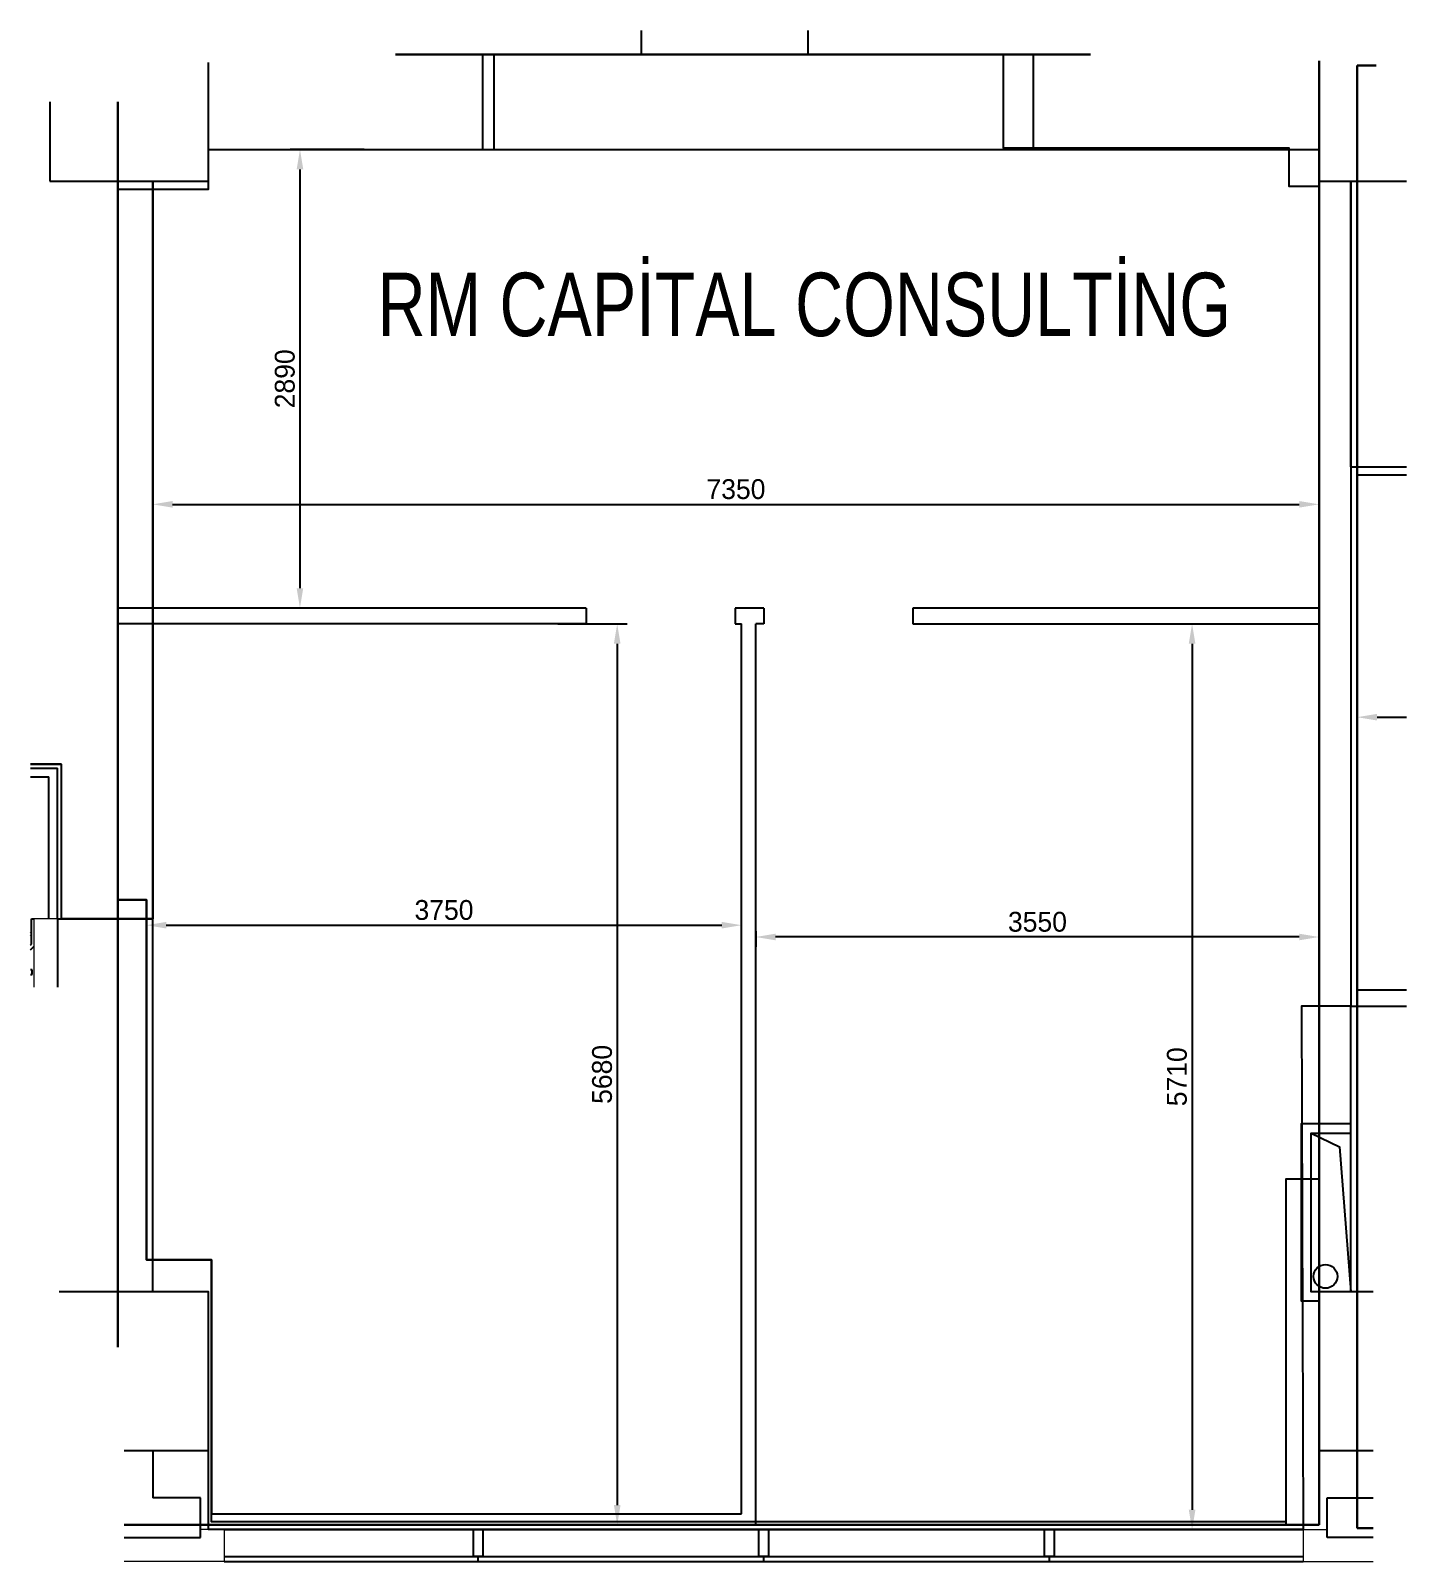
# Model space of a CAD drawing. Header units: millimetres. Extents: x 1372008 to 1391765, y 65986 to 91386.
# Drawn here: x 1382995 to 1391665, y 65986 to 75636 of the extents above; entities that cross this region are included whole.
import ezdxf

# ---------------------------------------------------------------- set-up
doc = ezdxf.new("R2010")
doc.units = ezdxf.units.MM
for name, color, linetype in [('Baca', 7, 'Continuous'), ('Divar-esas', 7, 'Continuous'), ('livnestok', 7, 'Continuous'), ('Meheccer', 7, 'Continuous'), ('metal', 7, 'Continuous'), ('OFFICE_BOUNDARY', 3, 'Continuous'), ('Pencere', 7, 'Continuous'), ('plita 2', 7, 'Continuous'), ('sutun1', 7, 'Continuous'), ('Tavan', 7, 'Continuous')]:
    doc.layers.add(name, color=color, linetype=linetype)
doc.layers.add('obl. keramogranit', color=138, linetype='Continuous', lineweight=18, true_color=0x005252)
doc.styles.add('Yazilar', font='txt', dxfattribs={"width": 0.75})

msp = doc.modelspace()

# ---------------------------------------------------------------- linework, layer by layer
at = {"color": 1, "lineweight": 30}
for p, q in [((1385295.2, 75486.4), (1389675.2, 75486.4)), ((1391115.2, 75446.4), (1391115.2, 66216.4)), ((1391355.2, 66196.4), (1391355.2, 75416.4)), ((1391355.2, 75416.4), (1391475.2, 75416.4)), ((1383545.2, 67336.4), (1383545.2, 75186.4)), ((1391115.2, 66216.4), (1383585.2, 66216.4)), ((1391455.2, 66196.4), (1391355.2, 66196.4))]:
    msp.add_line(p, q, dxfattribs=at)
for p, q in [((1385845.2, 74886.4), (1385845.2, 75486.4)), ((1385845.2, 75486.4), (1386845.2, 75486.4)), ((1387895.2, 75486.4), (1389125.2, 75486.4)), ((1389125.2, 75486.4), (1389125.2, 74896.4)), ((1384115.2, 74636.4), (1384115.2, 74886.4)), ((1384115.2, 74886.4), (1385845.2, 74886.4)), ((1389125.2, 74896.4), (1390925.2, 74896.4)), ((1390925.2, 74896.4), (1390925.2, 74656.4)), ((1383565.2, 74636.4), (1383565.2, 74636.4)), ((1383565.2, 74636.4), (1384115.2, 74636.4)), ((1390925.2, 74656.4), (1391115.2, 74656.4)), ((1391115.2, 74656.4), (1391115.2, 71996.4)), ((1391355.2, 69586.4), (1391355.2, 72836.4)), ((1391355.2, 72836.4), (1391665.2, 72836.4)), ((1391115.2, 71996.4), (1388555.2, 71996.4)), ((1386495.2, 71896.4), (1383545.2, 71896.4)), ((1383545.2, 71896.4), (1383545.2, 70156.4)), ((1387475.2, 66286.4), (1387475.2, 71896.4)), ((1383545.2, 70156.4), (1383725.2, 70156.4)), ((1383725.2, 70156.4), (1383725.2, 67886.4)), ((1391665.2, 69586.4), (1391355.2, 69586.4)), ((1383725.2, 67886.4), (1384135.2, 67886.4)), ((1384135.2, 67886.4), (1384135.2, 66286.4)), ((1384135.2, 66286.4), (1387475.2, 66286.4))]:
    msp.add_line(p, q)
at = {"color": 18, "true_color": 0x000000}
for p, q in [((1385845.2, 75486.4), (1389125.2, 75486.4)), ((1385845.2, 74886.4), (1385845.2, 75486.4)), ((1389125.2, 75486.4), (1389125.2, 74896.4)), ((1384115.2, 74636.4), (1384115.2, 74886.4)), ((1384115.2, 74886.4), (1385845.2, 74886.4)), ((1389125.2, 74896.4), (1390925.2, 74896.4)), ((1390925.2, 74896.4), (1390925.2, 74656.4)), ((1383545.2, 70156.4), (1383545.2, 74636.4)), ((1383545.2, 74636.4), (1384115.2, 74636.4)), ((1390925.2, 74656.4), (1391115.2, 74656.4)), ((1391115.2, 74656.4), (1391115.2, 68396.4)), ((1391355.2, 69586.4), (1391355.2, 72836.4)), ((1391355.2, 72836.4), (1391665.2, 72836.4)), ((1383725.2, 70156.4), (1383545.2, 70156.4)), ((1383725.2, 67886.4), (1383725.2, 70156.4)), ((1391665.2, 69586.4), (1391355.2, 69586.4)), ((1391115.2, 68396.4), (1390905.2, 68396.4)), ((1390905.2, 68396.4), (1390905.2, 66236.4)), ((1384135.2, 67886.4), (1383725.2, 67886.4)), ((1384135.2, 66236.4), (1384135.2, 67886.4)), ((1390905.2, 66236.4), (1384135.2, 66236.4))]:
    msp.add_line(p, q, dxfattribs=at)
at = {"color": 0, "lineweight": -2, "transparency": 16777216}
for p, q in [((1385096.3, 74886.4), (1384630.1, 74886.4)), ((1384692.6, 74761.4), (1384692.6, 72121.4)), ((1383765.2, 72392.6), (1383765.2, 72712.5)), ((1391115.2, 72392.6), (1391115.2, 72712.5)), ((1383890.2, 72650), (1390990.2, 72650)), ((1385096.3, 71996.4), (1384630.1, 71996.4)), ((1386316.8, 71896.4), (1386754.4, 71896.4)), ((1389866.4, 71896.4), (1390377.3, 71896.4)), ((1386691.9, 71771.4), (1386691.9, 66341.4)), ((1390314.8, 71771.4), (1390314.8, 66311.4)), ((1391355.2, 71242.6), (1391355.2, 71370.6)), ((1383725.2, 69052.6), (1383725.2, 70059.4)), ((1387475.2, 69052.6), (1387475.2, 70059.4)), ((1383850.2, 69996.9), (1387350.2, 69996.9)), ((1387565.2, 69958.9), (1387565.2, 69860)), ((1390990.2, 69922.5), (1387690.2, 69922.5)), ((1391115.2, 69958.9), (1391115.2, 69860)), ((1386316.8, 66216.4), (1386754.4, 66216.4)), ((1389866.4, 66186.4), (1390377.3, 66186.4))]:
    msp.add_line(p, q, dxfattribs=at)
at = {"color": 0, "lineweight": -2}
msp.add_line((1391480.2, 71308.1), (1391665.2, 71308.1), dxfattribs=at)
for points in [[(1386845.2, 75486.4), (1386845.2, 75636.4)], [(1387895.2, 75486.4), (1387895.2, 75636.4)], [(1386495.2, 71996.4), (1383545.2, 71996.4), (1383545.2, 74636.4)], [(1386495.2, 71996.4), (1386495.2, 71896.4)], [(1387615.2, 71996.4), (1387435.2, 71996.4)], [(1387435.2, 71996.4), (1387435.2, 71896.4)], [(1387615.2, 71996.4), (1387615.2, 71896.4)], [(1388555.2, 71996.4), (1388555.2, 71896.4)], [(1387435.2, 71896.4), (1387475.2, 71896.4)], [(1388555.2, 71896.4), (1391115.2, 71896.4), (1391115.2, 68396.4), (1390905.2, 68396.4), (1390905.2, 66216.4), (1387565.2, 66216.4), (1387565.2, 71896.4)], [(1387615.2, 71896.4), (1387565.2, 71896.4)]]:
    msp.add_lwpolyline(points)
at = {"color": 0, "transparency": 16777216}
for points in [[(1384671.7, 74761.4), (1384713.4, 74761.4), (1384692.6, 74886.4)], [(1383890.2, 72670.9), (1383890.2, 72629.2), (1383765.2, 72650)], [(1390990.2, 72670.9), (1390990.2, 72629.2), (1391115.2, 72650)], [(1384671.7, 72121.4), (1384713.4, 72121.4), (1384692.6, 71996.4)], [(1386671, 71771.4), (1386712.7, 71771.4), (1386691.9, 71896.4)], [(1390293.9, 71771.4), (1390335.6, 71771.4), (1390314.8, 71896.4)], [(1391480.2, 71329), (1391480.2, 71287.3), (1391355.2, 71308.1)], [(1383850.2, 70017.8), (1383850.2, 69976.1), (1383725.2, 69996.9)], [(1387350.2, 70017.8), (1387350.2, 69976.1), (1387475.2, 69996.9)], [(1387690.2, 69943.3), (1387690.2, 69901.6), (1387565.2, 69922.5)], [(1390990.2, 69943.3), (1390990.2, 69901.6), (1391115.2, 69922.5)], [(1386671, 66341.4), (1386712.7, 66341.4), (1386691.9, 66216.4)], [(1390293.9, 66311.4), (1390335.6, 66311.4), (1390314.8, 66186.4)]]:
    msp.add_solid(points, dxfattribs=at)
at = {"layer": 'Baca'}
msp.add_lwpolyline([(1391065.2, 68686.4), (1391243.5, 68600.7), (1391315.2, 67686.4)], dxfattribs=at)
at = {"layer": 'livnestok', "linetype": 'ByBlock'}
msp.add_circle((1391155.1, 67783.1), 75, dxfattribs=at)
at = {"layer": 'Meheccer'}
for p, q in [((1382995.2, 71011.4), (1383190.2, 71011.4)), ((1382995.2, 70931.4), (1383110.2, 70931.4)), ((1383110.2, 70036.4), (1383110.2, 70931.4)), ((1383190.2, 70036.4), (1383190.2, 71011.4))]:
    msp.add_line(p, q, dxfattribs=at)
at = {"layer": 'metal'}
for p, q in [((1383001, 70036.4), (1383015.2, 70036.4)), ((1383001, 69876.4), (1383001, 70036.4)), ((1383001, 70036.4), (1383015.2, 70036.4)), ((1383001, 69948.5), (1382995.2, 69952.9)), ((1383001, 69931.4), (1382995.2, 69935.7)), ((1382995.2, 69931.4), (1383001, 69931.4)), ((1382995.2, 69916.4), (1383001, 69916.4)), ((1382995.2, 69870.5), (1383001, 69876.4)), ((1382995.2, 69842.2), (1383015.2, 69862.2)), ((1385815.2, 65986.4), (1385815.2, 66016.4)), ((1387615.2, 65986.4), (1387615.2, 66016.4)), ((1389415.2, 65986.4), (1389415.2, 66016.4))]:
    msp.add_line(p, q, dxfattribs=at)
for points in [[(1385785.2, 66016.4), (1385785.2, 66186.4), (1385845.2, 66186.4), (1385845.2, 66016.4)], [(1387585.2, 66016.4), (1387585.2, 66186.4), (1387645.2, 66186.4), (1387645.2, 66016.4)], [(1389385.2, 66016.4), (1389385.2, 66186.4), (1389445.2, 66186.4), (1389445.2, 66016.4)]]:
    msp.add_lwpolyline(points, close=True, dxfattribs=at)
at = {"layer": 'obl. keramogranit'}
for p, q in [((1383015.2, 70036.4), (1383015.2, 69606.4)), ((1383165.2, 70036.4), (1383015.2, 70036.4)), ((1384215.2, 66186.4), (1384065.2, 66186.4)), ((1384215.2, 66186.4), (1384215.2, 65986.4)), ((1391015.2, 66186.4), (1391165.2, 66186.4)), ((1391015.2, 66186.4), (1391015.2, 65986.4)), ((1384215.2, 65986.4), (1383585.2, 65986.4)), ((1391015.2, 65986.4), (1391455.2, 65986.4))]:
    msp.add_line(p, q, dxfattribs=at)
at = {"layer": 'OFFICE_BOUNDARY'}
msp.add_lwpolyline([(1385845.2, 75486.4), (1389125.2, 75486.4), (1389125.2, 74896.4), (1390925.2, 74896.4), (1390925.2, 74656.4), (1391115.2, 74656.4), (1391115.2, 68396.4), (1390905.2, 68396.4), (1390905.2, 66236.4), (1384135.2, 66236.4), (1384135.2, 67886.4), (1383725.2, 67886.4), (1383725.2, 70156.4), (1383545.2, 70156.4), (1383545.2, 74636.4), (1384115.2, 74636.4), (1384115.2, 74886.4), (1385845.2, 74886.4), (1385845.2, 75486.4)], close=True, dxfattribs=at)
at = {"layer": 'Pencere'}
for p, q in [((1383005.2, 69716.4), (1382995.2, 69716.4)), ((1382995.2, 69686.4), (1383005.2, 69686.4)), ((1383005.2, 69686.4), (1383005.2, 69716.4)), ((1384215.2, 66016.4), (1391015.2, 66016.4)), ((1384215.2, 65986.4), (1391015.2, 65986.4))]:
    msp.add_line(p, q, dxfattribs=at)
at = {"layer": 'plita 2'}
for p, q in [((1382995.2, 70986.4), (1383165.2, 70986.4)), ((1383165.2, 70036.4), (1383165.2, 70986.4)), ((1384215.2, 66186.4), (1391015.2, 66186.4))]:
    msp.add_line(p, q, dxfattribs=at)
msp.add_lwpolyline([(1391115.2, 67686.4), (1391065.2, 67686.4), (1391065.2, 68686.4), (1391315.2, 68686.4)], dxfattribs=at)
at = {"layer": 'sutun1'}
for p, q in [((1385295.2, 75486.4), (1385915.2, 75486.4)), ((1389315.2, 75486.4), (1389675.2, 75486.4)), ((1384115.2, 74686.4), (1384115.2, 75436.4)), ((1391115.2, 75446.4), (1391115.2, 74686.4)), ((1383115.2, 75186.4), (1383115.2, 74686.4)), ((1384115.2, 74886.4), (1385915.2, 74886.4)), ((1389315.2, 74886.4), (1391115.2, 74886.4)), ((1383115.2, 74686.4), (1384115.2, 74686.4)), ((1391115.2, 74686.4), (1391665.2, 74686.4)), ((1391315.2, 72886.4), (1391315.2, 74686.4)), ((1391315.2, 72886.4), (1391665.2, 72886.4)), ((1383165.2, 70036.4), (1383165.2, 69606.4)), ((1383165.2, 70036.4), (1383765.2, 70036.4)), ((1383765.2, 67686.4), (1383765.2, 70036.4)), ((1391315.2, 67686.4), (1391315.2, 69486.4)), ((1391315.2, 69486.4), (1391665.2, 69486.4)), ((1384115.2, 67686.4), (1383175.2, 67686.4)), ((1384115.2, 66686.4), (1384115.2, 67686.4)), ((1391455.2, 67686.4), (1391115.2, 67686.4)), ((1391115.2, 67686.4), (1391115.2, 66686.4)), ((1383585.2, 66686.4), (1384115.2, 66686.4)), ((1383765.2, 66686.4), (1383765.2, 66386.4)), ((1391115.2, 66686.4), (1391455.2, 66686.4)), ((1384065.2, 66386.4), (1383765.2, 66386.4)), ((1384065.2, 66136.4), (1384065.2, 66386.4)), ((1391165.2, 66386.4), (1391455.2, 66386.4)), ((1391165.2, 66136.4), (1391165.2, 66386.4)), ((1383585.2, 66136.4), (1384065.2, 66136.4)), ((1391455.2, 66136.4), (1391165.2, 66136.4))]:
    msp.add_line(p, q, dxfattribs=at)
at = {"layer": 'sutun1', "color": 134}
for p, q in [((1389675.2, 75486.4), (1385295.2, 75486.4)), ((1383115.2, 75186.4), (1383115.2, 74686.4)), ((1383115.2, 74686.4), (1383115.2, 74686.4)), ((1383115.2, 74686.4), (1383765.2, 74686.4)), ((1383765.2, 74686.4), (1383765.2, 70036.4)), ((1383190.2, 71011.4), (1382995.2, 71011.4)), ((1383190.2, 70036.4), (1383190.2, 71011.4)), ((1383765.2, 70036.4), (1383190.2, 70036.4))]:
    msp.add_line(p, q, dxfattribs=at)
at = {"layer": 'sutun1'}
for points in [[(1385915.2, 75486.4), (1385915.2, 74886.4)], [(1389315.2, 74886.4), (1389315.2, 75486.4)]]:
    msp.add_lwpolyline(points, dxfattribs=at)
at = {"layer": 'sutun1', "color": 183}
msp.add_lwpolyline([(1383765.2, 74686.4), (1384115.2, 74686.4), (1384115.2, 74886.4), (1391115.2, 74886.4), (1391115.2, 74686.4), (1391315.2, 74686.4), (1391315.2, 69486.4), (1391005.2, 69486.4), (1391015.2, 66186.4), (1384115.2, 66186.4), (1384115.2, 67686.4), (1383765.2, 67686.4), (1383765.2, 74686.4), (1383765.2, 74686.4)], close=True, dxfattribs=at)
at = {"layer": 'Tavan'}
msp.add_lwpolyline([(1391115.2, 67626.4), (1391005.2, 67626.4), (1391005.2, 68746.4), (1391315.2, 68746.4)], dxfattribs=at)

# ---------------------------------------------------------------- texts
at = {"color": 0, "transparency": 16777216, "char_height": 125, "attachment_point": 5, "rotation": 90}
for s, insert in [('2890', (1384597.5, 73441.4)), ('5680', (1386596.8, 69056.4)), ('5710', (1390219.7, 69041.4))]:
    msp.add_mtext(s, dxfattribs=dict(at, insert=insert))
at = {"color": 0, "transparency": 16777216, "char_height": 125, "attachment_point": 5}
for s, insert in [('7350', (1387440.2, 72745.1)), ('3750', (1385600.2, 70092.1)), ('3550', (1389340.2, 70017.6))]:
    msp.add_mtext(s, dxfattribs=dict(at, insert=insert))
at = {"layer": 'Divar-esas', "insert": (1385181.9, 74110.2), "char_height": 400, "attachment_point": 1, "style": 'Yazilar'}
msp.add_mtext_dynamic_manual_height_columns('{\\f@Arial Unicode MS|b0|i0|c0|p34;RM CAPİTAL CONSULTİNG }', width=5488.745, gutter_width=250, heights=[-496.9], dxfattribs=at)

doc.saveas('drawing.dxf')
